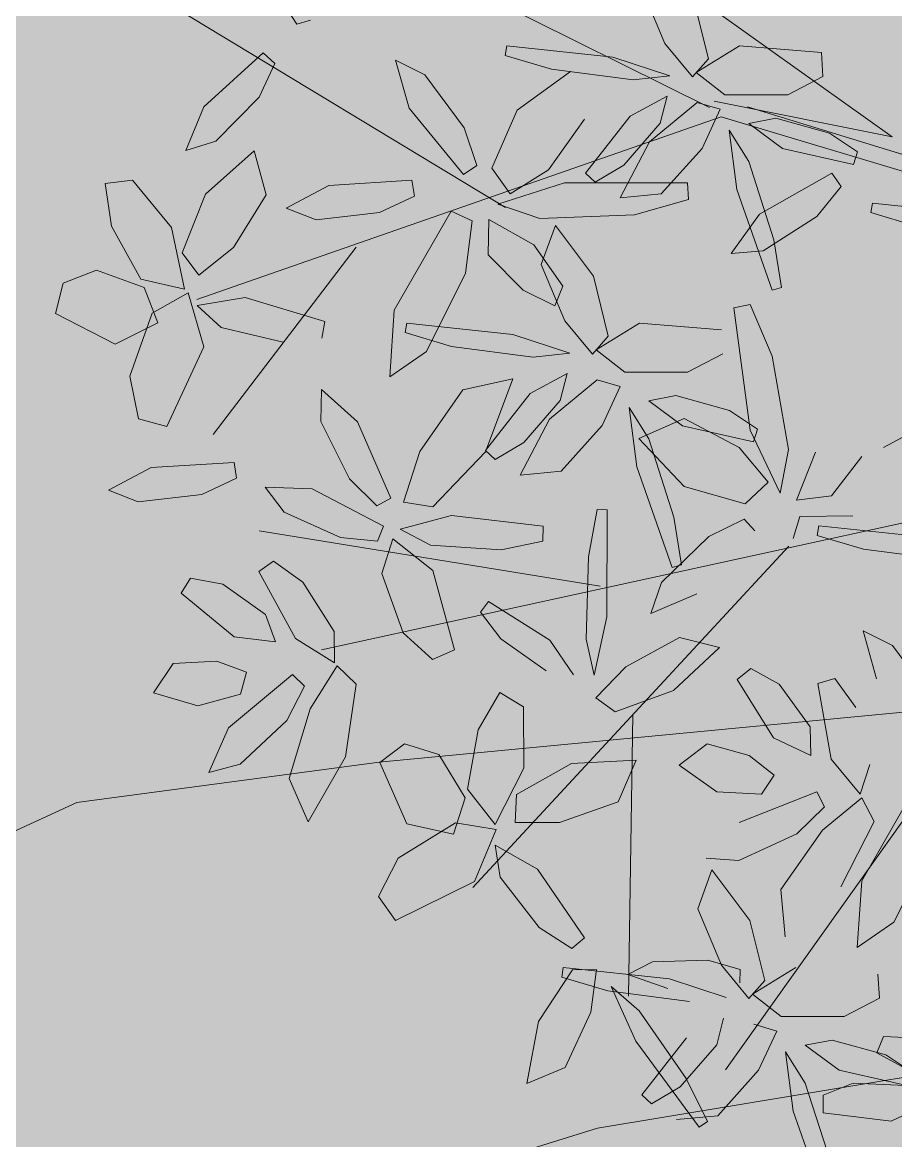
# Model space of a CAD drawing. Header units: inches. Extents: x 218980 to 233865, y 587194 to 599270.
# Drawn here: x 219147.16 to 219151.16, y 587361.03 to 587366.15 of the extents above; entities that cross this region are included whole.
import ezdxf

# ---------------------------------------------------------------- set-up
doc = ezdxf.new("R2010")
doc.units = ezdxf.units.IN
doc.header["$MEASUREMENT"] = 0
doc.linetypes.add('01', pattern=[0])
doc.layers.get('0').update_dxf_attribs({"lineweight": 0})
doc.layers.add('Minor Contour', color=250, linetype='Continuous', lineweight=0)
doc.layers.add('Proposed Urban Design', color=250, linetype='Continuous', lineweight=0)
doc.layers.add('Open Space Within Settlement Passive', color=7, linetype='01', lineweight=0, true_color=0xcbe279)

# ---------------------------------------------------------------- blocks, each defined once
blk = doc.blocks.new('tree2')
at = {"color": 44}
for p, q in [((325193.6755, 3048395.0805), (325196.3806, 3048393.1483)), ((325195.5435, 3048393.2831), (325193.4217, 3048394.3377)), ((325194.6093, 3048392.8247), (325193.1144, 3048393.7294)), ((325195.566, 3048393.3127), (325196.3806, 3048393.1483)), ((325195.7183, 3048393.2863), (325197.4506, 3048392.7547)), ((325195.5982, 3048393.241), (325193.1963, 3048392.4034)), ((325197.4447, 3048392.6847), (325195.5982, 3048393.241)), ((325193.9249, 3048392.643), (325193.2711, 3048391.7848)), ((325197.3163, 3048391.5736), (325193.7676, 3048390.7982)), ((325195.0431, 3048391.0902), (325193.4813, 3048391.3439)), ((325195.9072, 3048391.2736), (325194.4594, 3048389.7096)), ((325197.2803, 3048391.2113), (325195.6173, 3048388.8744)), ((325195.1933, 3048390.5024), (325195.173, 3048389.2128))]:
    blk.add_line(p, q, dxfattribs=at)
at = {"color": 60}
for p, q in [((325195.2317, 3048393.8348), (325195.3398, 3048393.576)), ((325193.6544, 3048393.6654), (325193.5737, 3048393.7872)), ((325195.5387, 3048393.5058), (325195.4704, 3048393.7813)), ((325193.717, 3048393.6834), (325193.6544, 3048393.6654)), ((325193.2272, 3048393.2855), (325193.4994, 3048393.534)), ((325193.4994, 3048393.534), (325193.5538, 3048393.4851)), ((325194.6151, 3048393.5663), (325194.6083, 3048393.5221)), ((325195.102, 3048393.5139), (325194.6151, 3048393.5663)), ((325195.3398, 3048393.576), (325195.4655, 3048393.4241)), ((325195.4823, 3048393.4436), (325195.6813, 3048393.5662)), ((325195.6813, 3048393.5662), (325196.0569, 3048393.5352)), ((325193.5538, 3048393.4851), (325193.4808, 3048393.3303)), ((325194.1064, 3048393.4997), (325194.1678, 3048393.2798)), ((325194.2407, 3048393.4326), (325194.1064, 3048393.4997)), ((325194.6083, 3048393.5221), (325194.8199, 3048393.4593)), ((325195.3626, 3048393.4287), (325195.102, 3048393.5139)), ((325195.4655, 3048393.4241), (325195.5387, 3048393.5058)), ((325194.4206, 3048393.1903), (325194.2407, 3048393.4326)), ((325194.6634, 3048393.2717), (325194.9078, 3048393.4475)), ((325194.8199, 3048393.4593), (325195.1937, 3048393.4094)), ((325195.614, 3048393.3419), (325195.4823, 3048393.4436)), ((325195.1937, 3048393.4094), (325195.3626, 3048393.4287)), ((325193.4808, 3048393.3303), (325193.2826, 3048393.1282)), ((325195.3503, 3048393.3344), (325195.1804, 3048393.2435)), ((325195.3187, 3048393.212), (325195.3503, 3048393.3344)), ((325195.9021, 3048393.3415), (325195.614, 3048393.3419)), ((325194.1678, 3048393.2798), (325194.418, 3048392.9769)), ((325195.4881, 3048393.3058), (325195.2689, 3048393.1256)), ((325195.5934, 3048393.2748), (325195.4881, 3048393.3058)), ((325194.5476, 3048393.005), (325194.6634, 3048393.2717)), ((325194.971, 3048393.2299), (325194.8067, 3048392.9975)), ((325195.1804, 3048393.2435), (325194.9756, 3048392.9824)), ((325195.5104, 3048393.096), (325195.5934, 3048393.2748)), ((325195.8481, 3048393.2336), (325195.7239, 3048393.2094)), ((325194.4784, 3048393.0181), (325194.4206, 3048393.1903)), ((325195.1513, 3048393.0197), (325195.3187, 3048393.212)), ((325195.7236, 3048393.0359), (325195.6335, 3048393.18)), ((325195.2689, 3048393.1256), (325195.1347, 3048392.8692)), ((325195.3232, 3048392.8871), (325195.5104, 3048393.096)), ((325194.418, 3048392.9769), (325194.4784, 3048393.0181)), ((325194.6315, 3048392.887), (325194.5476, 3048393.005)), ((325194.8067, 3048392.9975), (325194.6315, 3048392.887)), ((325194.9756, 3048392.9824), (325195.02, 3048392.9405)), ((325195.02, 3048392.9405), (325195.1513, 3048393.0197)), ((325193.6051, 3048392.8218), (325193.8009, 3048392.9265)), ((325193.8009, 3048392.9265), (325194.1811, 3048392.9495)), ((325194.1811, 3048392.9495), (325194.1924, 3048392.8772)), ((325194.5739, 3048392.8396), (325194.8792, 3048392.9379)), ((325194.8792, 3048392.9379), (325195.4433, 3048392.9381)), ((325195.4433, 3048392.9381), (325195.4486, 3048392.861)), ((325194.1924, 3048392.8772), (325194.0327, 3048392.8024)), ((325195.1347, 3048392.8692), (325195.3232, 3048392.8871)), ((325194.7674, 3048392.7754), (325194.5739, 3048392.8396)), ((325195.4486, 3048392.861), (325195.2012, 3048392.792)), ((325194.0327, 3048392.8024), (325193.742, 3048392.7692)), ((325194.1004, 3048392.3547), (325194.3603, 3048392.8078)), ((325194.3603, 3048392.8078), (325194.4568, 3048392.7646)), ((325194.5329, 3048392.77), (325194.5303, 3048392.608)), ((325194.7391, 3048392.6541), (325194.5329, 3048392.77)), ((325195.2012, 3048392.792), (325194.7674, 3048392.7754)), ((325194.4568, 3048392.7646), (325194.427, 3048392.5236)), ((325194.8385, 3048392.7422), (325194.7735, 3048392.5644)), ((325195.0123, 3048392.5108), (325194.8385, 3048392.7422)), ((325194.8723, 3048392.4654), (325194.7391, 3048392.6541)), ((325194.5303, 3048392.608), (325194.691, 3048392.4468)), ((325194.7735, 3048392.5644), (325194.8817, 3048392.3055)), ((325194.427, 3048392.5236), (325194.2473, 3048392.165)), ((325194.8358, 3048392.3751), (325194.8723, 3048392.4654)), ((325194.691, 3048392.4468), (325194.8358, 3048392.3751)), ((325194.6439, 3048392.2434), (325194.157, 3048392.2958)), ((325194.9045, 3048392.1582), (325194.6439, 3048392.2434)), ((325194.7356, 3048392.139), (325194.9045, 3048392.1582)), ((325194.8922, 3048392.064), (325194.7223, 3048391.973))]:
    blk.add_line(p, q, dxfattribs=at)
at = {"color": 62}
for p, q in [((325196.0569, 3048393.5352), (325196.0638, 3048393.4256)), ((325196.0638, 3048393.4256), (325195.9021, 3048393.3415)), ((325193.146, 3048393.0857), (325193.2272, 3048393.2855)), ((325196.0937, 3048393.1652), (325195.8481, 3048393.2336)), ((325195.6335, 3048393.18), (325195.6687, 3048392.9081)), ((325195.7239, 3048393.2094), (325195.8791, 3048393.0952)), ((325193.2826, 3048393.1282), (325193.146, 3048393.0857)), ((325196.2216, 3048393.0808), (325196.0937, 3048393.1652)), ((325193.2359, 3048392.8867), (325193.4579, 3048393.084)), ((325193.4579, 3048393.084), (325193.5134, 3048392.8835)), ((325195.8791, 3048393.0952), (325196.2029, 3048393.0227)), ((325196.2029, 3048393.0227), (325196.2216, 3048393.0808)), ((325195.8394, 3048392.6769), (325195.7236, 3048393.0359)), ((325195.7736, 3048392.7938), (325196.1049, 3048392.9816)), ((325196.1049, 3048392.9816), (325196.1469, 3048392.9217)), ((325192.7757, 3048392.9347), (325192.9013, 3048392.9509)), ((325192.8054, 3048392.739), (325192.7757, 3048392.9347)), ((325192.9013, 3048392.9509), (325193.0795, 3048392.7334)), ((325196.1469, 3048392.9217), (325196.0363, 3048392.7842)), ((325193.1294, 3048392.6178), (325193.2359, 3048392.8867)), ((325193.5134, 3048392.8835), (325193.3633, 3048392.6416)), ((325195.6687, 3048392.9081), (325195.8309, 3048392.446)), ((325193.742, 3048392.7692), (325193.6051, 3048392.8218)), ((325196.2901, 3048392.8456), (325196.2833, 3048392.8015)), ((325196.777, 3048392.7933), (325196.2901, 3048392.8456)), ((325195.6438, 3048392.6136), (325195.7736, 3048392.7938)), ((325196.0363, 3048392.7842), (325195.7899, 3048392.6266)), ((325196.2833, 3048392.8015), (325196.4948, 3048392.7386)), ((325192.9387, 3048392.4968), (325192.8054, 3048392.739)), ((325193.0795, 3048392.7334), (325193.1388, 3048392.4505)), ((325195.8737, 3048392.4589), (325195.8394, 3048392.6769)), ((325193.2044, 3048392.515), (325193.1294, 3048392.6178)), ((325193.3633, 3048392.6416), (325193.2044, 3048392.515)), ((325195.7899, 3048392.6266), (325195.6438, 3048392.6136)), ((325192.5834, 3048392.4783), (325192.7366, 3048392.5385)), ((325192.7366, 3048392.5385), (325192.9547, 3048392.459)), ((325195.0806, 3048392.2353), (325195.0123, 3048392.5108)), ((325192.5486, 3048392.3402), (325192.5834, 3048392.4783)), ((325193.1388, 3048392.4505), (325192.9387, 3048392.4968)), ((325192.9547, 3048392.459), (325193.0174, 3048392.2964)), ((325195.8309, 3048392.446), (325195.8737, 3048392.4589)), ((325192.9917, 3048392.3415), (325193.1563, 3048392.4344)), ((325193.1563, 3048392.4344), (325193.2276, 3048392.187)), ((325193.1972, 3048392.3761), (325193.4177, 3048392.412)), ((325193.4177, 3048392.412), (325193.7826, 3048392.3021)), ((325193.3072, 3048392.276), (325193.1972, 3048392.3761)), ((325195.6548, 3048392.3647), (325195.7305, 3048392.3801)), ((325195.7299, 3048391.8055), (325195.6548, 3048392.3647)), ((325195.7305, 3048392.3801), (325195.8317, 3048392.144)), ((325192.822, 3048392.1987), (325192.5486, 3048392.3402)), ((325192.8889, 3048392.052), (325192.9917, 3048392.3415)), ((325194.0797, 3048392.0491), (325194.1004, 3048392.3547)), ((325194.8817, 3048392.3055), (325195.0074, 3048392.1536)), ((325193.0174, 3048392.2964), (325192.822, 3048392.1987)), ((325193.5917, 3048392.2076), (325193.3072, 3048392.276)), ((325193.7826, 3048392.3021), (325193.7679, 3048392.2263)), ((325194.157, 3048392.2958), (325194.1502, 3048392.2517)), ((325195.0242, 3048392.1732), (325195.2232, 3048392.2957)), ((325195.2232, 3048392.2957), (325195.5988, 3048392.2648)), ((325194.1502, 3048392.2517), (325194.3617, 3048392.1888)), ((325195.0074, 3048392.1536), (325195.0806, 3048392.2353)), ((325193.2276, 3048392.187), (325193.0584, 3048391.8214)), ((325194.2473, 3048392.165), (325194.0797, 3048392.0491)), ((325194.3617, 3048392.1888), (325194.7356, 3048392.139)), ((325195.1559, 3048392.0714), (325195.0242, 3048392.1732)), ((325195.6057, 3048392.1551), (325195.444, 3048392.071)), ((325195.8317, 3048392.144), (325195.9058, 3048391.7163)), ((325192.9289, 3048391.8569), (325192.8889, 3048392.052)), ((325194.8605, 3048391.9415), (325194.8922, 3048392.064)), ((325195.444, 3048392.071), (325195.1559, 3048392.0714)), ((325194.6428, 3048392.0403), (325194.4143, 3048391.9905)), ((325194.5175, 3048391.7063), (325194.6428, 3048392.0403)), ((325195.03, 3048392.0354), (325194.8108, 3048391.8551)), ((325195.1353, 3048392.0044), (325195.03, 3048392.0354)), ((325195.0523, 3048391.8256), (325195.1353, 3048392.0044)), ((325193.764, 3048391.8441), (325193.7665, 3048391.9907)), ((325193.7665, 3048391.9907), (325193.932, 3048391.8426)), ((325194.4143, 3048391.9905), (325194.2168, 3048391.7068)), ((325194.7223, 3048391.973), (325194.5175, 3048391.7119)), ((325195.3899, 3048391.9631), (325195.2658, 3048391.939)), ((325195.6355, 3048391.8947), (325195.3899, 3048391.9631)), ((325194.6931, 3048391.7492), (325194.8605, 3048391.9415)), ((325195.1754, 3048391.9095), (325195.2106, 3048391.6376)), ((325195.2654, 3048391.7654), (325195.1754, 3048391.9095)), ((325195.2658, 3048391.939), (325195.421, 3048391.8248)), ((325195.7635, 3048391.8103), (325195.6355, 3048391.8947)), ((325193.0584, 3048391.8214), (325192.9289, 3048391.8569)), ((325193.8947, 3048391.5823), (325193.764, 3048391.8441)), ((325194.8108, 3048391.8551), (325194.6766, 3048391.5987)), ((325195.221, 3048391.7663), (325195.4283, 3048391.8578)), ((325195.4283, 3048391.8578), (325195.6804, 3048391.7257)), ((325193.932, 3048391.8426), (325194.0838, 3048391.4933)), ((325194.8651, 3048391.6166), (325195.0523, 3048391.8256)), ((325195.421, 3048391.8248), (325195.7448, 3048391.7522)), ((325195.7448, 3048391.7522), (325195.7635, 3048391.8103)), ((325196.3404, 3048391.7256), (325196.5362, 3048391.8303)), ((325194.5619, 3048391.67), (325194.6931, 3048391.7492)), ((325195.4277, 3048391.5474), (325195.221, 3048391.7663)), ((325195.3813, 3048391.4064), (325195.2654, 3048391.7654)), ((325194.2168, 3048391.7068), (325194.1424, 3048391.4754)), ((325194.2762, 3048391.453), (325194.5175, 3048391.7063)), ((325194.5175, 3048391.7119), (325194.5619, 3048391.67)), ((325192.9864, 3048391.6344), (325193.3666, 3048391.6574)), ((325193.3666, 3048391.6574), (325193.3779, 3048391.5851)), ((325192.7906, 3048391.5297), (325192.9864, 3048391.6344)), ((325194.6766, 3048391.5987), (325194.8651, 3048391.6166)), ((325195.2106, 3048391.6376), (325195.3728, 3048391.1756)), ((325193.3779, 3048391.5851), (325193.2182, 3048391.5103)), ((325193.5089, 3048391.5436), (325193.7244, 3048391.5357)), ((325193.5957, 3048391.4298), (325193.5089, 3048391.5436)), ((325194.0198, 3048391.4579), (325193.8947, 3048391.5823)), ((325195.7074, 3048391.4679), (325195.4277, 3048391.5474)), ((325192.9275, 3048391.4771), (325192.7906, 3048391.5297)), ((325193.2182, 3048391.5103), (325192.9275, 3048391.4771)), ((325194.0838, 3048391.4933), (325194.0198, 3048391.4579)), ((325194.1424, 3048391.4754), (325194.2762, 3048391.453)), ((325195.03, 3048391.4418), (325194.9897, 3048391.2248)), ((325195.0746, 3048391.4397), (325195.03, 3048391.4418)), ((325195.0738, 3048390.9501), (325195.0746, 3048391.4397)), ((325194.1268, 3048391.3518), (325194.3621, 3048391.4133)), ((325194.3621, 3048391.4133), (325194.7824, 3048391.3655)), ((325195.4156, 3048391.1884), (325195.3813, 3048391.4064)), ((325194.2658, 3048391.2783), (325194.1268, 3048391.3518)), ((325194.7824, 3048391.3655), (325194.7802, 3048391.2965)), ((325194.7802, 3048391.2965), (325194.5903, 3048391.2562)), ((325195.5406, 3048391.3175), (325195.3243, 3048391.107)), ((325194.5903, 3048391.2562), (325194.2658, 3048391.2783)), ((325194.9897, 3048391.2248), (325194.9796, 3048390.8478)), ((325195.3728, 3048391.1756), (325195.4156, 3048391.1884)), ((325193.1239, 3048391.0582), (325193.1672, 3048391.1271)), ((325193.1672, 3048391.1271), (325193.3143, 3048391.0993)), ((325195.3243, 3048391.107), (325195.2756, 3048390.965)), ((325194.8131, 3048390.8435), (325194.5319, 3048391.0197)), ((325195.0165, 3048390.6819), (325195.0738, 3048390.9501)), ((325194.9796, 3048390.8478), (325195.0165, 3048390.6819)), ((325192.9969, 3048390.6016), (325193.0882, 3048390.7356))]:
    blk.add_line(p, q, dxfattribs=at)
at = {"color": 64}
for p, q in [((325195.8678, 3048391.516), (325195.7299, 3048391.8055)), ((325195.6804, 3048391.7257), (325195.8132, 3048391.5668)), ((325195.9058, 3048391.7163), (325195.8678, 3048391.516)), ((325196.0297, 3048391.7044), (325195.9423, 3048391.4846)), ((325196.1032, 3048391.5035), (325196.2416, 3048391.6842)), ((325195.8132, 3048391.5668), (325195.7074, 3048391.4679)), ((325193.7244, 3048391.5357), (325194.0512, 3048391.3651)), ((325195.9423, 3048391.4846), (325196.1032, 3048391.5035)), ((325193.8534, 3048391.3128), (325193.5957, 3048391.4298)), ((325195.7035, 3048391.3977), (325195.5406, 3048391.3175)), ((325195.7524, 3048391.3432), (325195.7035, 3048391.3977)), ((325195.9277, 3048391.3085), (325195.9577, 3048391.4099)), ((325195.9577, 3048391.4099), (325196.2005, 3048391.4123)), ((325194.0512, 3048391.3651), (325194.0238, 3048391.2972)), ((325196.0442, 3048391.3672), (325196.0375, 3048391.323)), ((325196.5311, 3048391.3148), (325196.0442, 3048391.3672)), ((325194.0238, 3048391.2972), (325193.8534, 3048391.3128)), ((325194.043, 3048391.1478), (325194.0935, 3048391.3064)), ((325194.0935, 3048391.3064), (325194.2768, 3048391.1614)), ((325196.0375, 3048391.323), (325196.249, 3048391.2602)), ((325196.249, 3048391.2602), (325196.6229, 3048391.2103)), ((325193.4799, 3048391.158), (325193.5464, 3048391.205)), ((325193.5464, 3048391.205), (325193.6809, 3048391.1093)), ((325193.6482, 3048390.8501), (325193.4799, 3048391.158)), ((325194.1413, 3048390.877), (325194.043, 3048391.1478)), ((325194.2768, 3048391.1614), (325194.3764, 3048390.7979)), ((325193.3143, 3048391.0993), (325193.5104, 3048390.9598)), ((325193.6809, 3048391.1093), (325193.8249, 3048390.8819)), ((325193.3663, 3048390.8582), (325193.1239, 3048391.0582)), ((325195.2756, 3048390.965), (325195.4855, 3048391.055)), ((325194.5319, 3048391.0197), (325194.4949, 3048390.9711)), ((325193.5104, 3048390.9598), (325193.5555, 3048390.8354)), ((325194.4949, 3048390.9711), (325194.5875, 3048390.849)), ((325193.8249, 3048390.8819), (325193.8259, 3048390.7396)), ((325194.2758, 3048390.7539), (325194.1413, 3048390.877)), ((325196.2475, 3048390.8852), (325196.3089, 3048390.6653)), ((325196.3818, 3048390.8181), (325196.2475, 3048390.8852)), ((325193.5555, 3048390.8354), (325193.3663, 3048390.8582)), ((325193.8259, 3048390.7396), (325193.6482, 3048390.8501)), ((325194.5875, 3048390.849), (325194.7964, 3048390.7028)), ((325194.9215, 3048390.6842), (325194.8131, 3048390.8435)), ((325195.4066, 3048390.8549), (325195.1606, 3048390.7201)), ((325195.5904, 3048390.809), (325195.4066, 3048390.8549)), ((325194.3764, 3048390.7979), (325194.2758, 3048390.7539)), ((325195.3785, 3048390.6119), (325195.5904, 3048390.809)), ((325196.5617, 3048390.5758), (325196.3818, 3048390.8181)), ((325193.0882, 3048390.7356), (325193.287, 3048390.7469)), ((325193.287, 3048390.7469), (325193.424, 3048390.6971)), ((325193.7142, 3048390.5289), (325193.8384, 3048390.7258)), ((325193.8384, 3048390.7258), (325193.9262, 3048390.6412)), ((325195.1606, 3048390.7201), (325195.0228, 3048390.5791)), ((325193.3412, 3048390.4413), (325193.6333, 3048390.6861)), ((325193.424, 3048390.6971), (325193.3962, 3048390.5963)), ((325193.6333, 3048390.6861), (325193.6886, 3048390.6322)), ((325195.6702, 3048390.6623), (325195.7332, 3048390.7139)), ((325195.7332, 3048390.7139), (325195.8637, 3048390.6408)), ((325196.0395, 3048390.6439), (325196.1174, 3048390.6673)), ((325196.1174, 3048390.6673), (325196.2146, 3048390.5339)), ((325193.6886, 3048390.6322), (325193.6075, 3048390.4746)), ((325193.9262, 3048390.6412), (325193.8762, 3048390.3082)), ((325195.8365, 3048390.3957), (325195.6702, 3048390.6623)), ((325195.8637, 3048390.6408), (325196.0054, 3048390.4463)), ((325196.1013, 3048390.2985), (325196.0395, 3048390.6439)), ((325193.1998, 3048390.542), (325192.9969, 3048390.6016)), ((325193.3962, 3048390.5963), (325193.1998, 3048390.542)), ((325194.4839, 3048390.4327), (325194.5834, 3048390.6039)), ((325194.5834, 3048390.6039), (325194.6915, 3048390.5377)), ((325195.0228, 3048390.5791), (325195.1118, 3048390.5149)), ((325195.1118, 3048390.5149), (325195.3785, 3048390.6119)), ((325193.619, 3048390.2094), (325193.7142, 3048390.5289)), ((325194.6915, 3048390.5377), (325194.6941, 3048390.2566)), ((325193.6075, 3048390.4746), (325193.3942, 3048390.2744)), ((325193.2502, 3048390.2373), (325193.3412, 3048390.4413)), ((325194.4361, 3048390.1604), (325194.4839, 3048390.4327)), ((325196.0054, 3048390.4463), (325196.0087, 3048390.314)), ((325194.034, 3048390.2828), (325194.1476, 3048390.3687)), ((325194.1476, 3048390.3687), (325194.3047, 3048390.3196)), ((325195.4048, 3048390.2697), (325195.5339, 3048390.3677)), ((325195.5339, 3048390.3677), (325195.726, 3048390.3153)), ((325196.0087, 3048390.314), (325195.8365, 3048390.3957)), ((325193.8762, 3048390.3082), (325193.7065, 3048390.0109)), ((325194.3047, 3048390.3196), (325194.4249, 3048390.1209)), ((325195.726, 3048390.3153), (325195.8401, 3048390.2247)), ((325193.3942, 3048390.2744), (325193.2502, 3048390.2373)), ((325194.1583, 3048390.0012), (325194.034, 3048390.2828)), ((325194.6941, 3048390.2566), (325194.5629, 3048389.999)), ((325194.6605, 3048390.1353), (325194.912, 3048390.2781)), ((325194.912, 3048390.2781), (325195.2086, 3048390.2928)), ((325195.2086, 3048390.2928), (325195.1262, 3048390.1017)), ((325195.5782, 3048390.1487), (325195.4048, 3048390.2697)), ((325196.2347, 3048390.1373), (325196.1013, 3048390.2985)), ((325196.2789, 3048390.2726), (325196.2347, 3048390.1373)), ((325193.7065, 3048390.0109), (325193.619, 3048390.2094)), ((325195.8401, 3048390.2247), (325195.7817, 3048390.1379)), ((325194.5629, 3048389.999), (325194.4361, 3048390.1604)), ((325196.2415, 3048389.7402), (325196.5014, 3048390.1933)), ((325194.4249, 3048390.1209), (325194.3718, 3048389.9549)), ((325194.6545, 3048390.0082), (325194.6605, 3048390.1353)), ((325195.1262, 3048390.1017), (325194.8577, 3048390.0073)), ((325195.7817, 3048390.1379), (325195.5782, 3048390.1487)), ((325195.6804, 3048390.0084), (325196.0351, 3048390.1478)), ((325196.0351, 3048390.1478), (325196.0704, 3048390.0791)), ((325196.0619, 3048389.973), (325196.2422, 3048390.1203)), ((325196.2422, 3048390.1203), (325196.2986, 3048390.0121)), ((325196.0704, 3048390.0791), (325195.9435, 3048389.9554)), ((325194.1186, 3048389.845), (325194.38, 3048390.0062)), ((325194.3718, 3048389.9549), (325194.1583, 3048390.0012)), ((325194.38, 3048390.0062), (325194.5666, 3048389.9755)), ((325194.8577, 3048390.0073), (325194.6545, 3048390.0082)), ((325196.2986, 3048390.0121), (325196.1454, 3048389.7123)), ((325194.5666, 3048389.9755), (325194.4671, 3048389.7379)), ((325195.9435, 3048389.9554), (325195.6777, 3048389.8332)), ((325195.8701, 3048389.7003), (325196.0619, 3048389.973)), ((325194.5619, 3048389.9044), (325194.7562, 3048389.7942)), ((325194.5849, 3048389.7575), (325194.5619, 3048389.9044)), ((325194.0275, 3048389.6679), (325194.1186, 3048389.845)), ((325195.6777, 3048389.8332), (325195.5293, 3048389.8437)), ((325195.5552, 3048389.7903), (325195.4902, 3048389.6124)), ((325195.7289, 3048389.5589), (325195.5552, 3048389.7903)), ((325194.4671, 3048389.7379), (325194.1061, 3048389.5591)), ((325194.1061, 3048389.5591), (325194.0275, 3048389.6679))]:
    blk.add_line(p, q, dxfattribs=at)
at = {"color": 66}
for p, q in [((325196.568, 3048389.9091), (325196.3884, 3048389.5505)), ((325194.7562, 3048389.7942), (325194.9718, 3048389.48)), ((325194.7637, 3048389.5259), (325194.5849, 3048389.7575)), ((325196.2208, 3048389.4346), (325196.2415, 3048389.7402)), ((325195.4902, 3048389.6124), (325195.5983, 3048389.3536)), ((325196.3884, 3048389.5505), (325196.2208, 3048389.4346)), ((325194.9128, 3048389.4301), (325194.7637, 3048389.5259)), ((325194.9718, 3048389.48), (325194.9128, 3048389.4301)), ((325194.917, 3048389.3334), (325194.7603, 3048389.0967)), ((325194.8737, 3048389.3439), (325194.8669, 3048389.2997)), ((325195.3605, 3048389.2915), (325194.8737, 3048389.3439)), ((325195.0267, 3048389.3347), (325194.917, 3048389.3334)), ((325194.9999, 3048389.1394), (325195.0267, 3048389.3347)), ((325195.2822, 3048389.3701), (325195.1707, 3048389.3106)), ((325195.5371, 3048389.3769), (325195.2822, 3048389.3701)), ((325195.6842, 3048389.3338), (325195.5371, 3048389.3769)), ((325194.8669, 3048389.2997), (325195.0784, 3048389.2368)), ((325195.1707, 3048389.3106), (325195.3526, 3048389.247)), ((325196.3155, 3048389.3128), (325196.3224, 3048389.2032)), ((325195.0784, 3048389.2368), (325195.4523, 3048389.187)), ((325195.0929, 3048389.2559), (325195.2064, 3048389.0063)), ((325195.2213, 3048389.1445), (325195.0929, 3048389.2559)), ((325194.8824, 3048388.8847), (325194.9999, 3048389.1394)), ((325194.7603, 3048389.0967), (325194.7074, 3048388.8122)), ((325195.439, 3048389.021), (325195.2342, 3048388.76)), ((325194.7074, 3048388.8122), (325194.8824, 3048388.8847))]:
    blk.add_line(p, q, dxfattribs=at)
at = {"color": 68}
for p, q in [((325195.8901, 3048389.4842), (325195.8701, 3048389.7003)), ((325195.7973, 3048389.2834), (325195.7289, 3048389.5589)), ((325195.5983, 3048389.3536), (325195.724, 3048389.2017)), ((325195.6834, 3048389.2728), (325195.6842, 3048389.3338)), ((325195.7409, 3048389.2212), (325195.9398, 3048389.3438)), ((325195.6211, 3048389.2063), (325195.3605, 3048389.2915)), ((325195.724, 3048389.2017), (325195.7973, 3048389.2834)), ((325195.8725, 3048389.1194), (325195.7409, 3048389.2212)), ((325196.3224, 3048389.2032), (325196.1606, 3048389.1191)), ((325195.4375, 3048388.8355), (325195.2213, 3048389.1445)), ((325195.5772, 3048388.9896), (325195.6088, 3048389.112)), ((325195.8519, 3048389.0524), (325195.7467, 3048389.0834)), ((325196.1606, 3048389.1191), (325195.8725, 3048389.1194)), ((325195.7689, 3048388.8736), (325195.8519, 3048389.0524)), ((325196.3108, 3048388.9527), (325196.3415, 3048389.028)), ((325196.3415, 3048389.028), (325196.5064, 3048389.0199)), ((325195.2064, 3048389.0063), (325195.4972, 3048388.6123)), ((325195.4098, 3048388.7973), (325195.5772, 3048388.9896)), ((325196.1066, 3048389.0112), (325195.9825, 3048388.987)), ((325195.9825, 3048388.987), (325196.1377, 3048388.8728)), ((325196.3522, 3048388.9428), (325196.1066, 3048389.0112)), ((325195.8921, 3048388.9576), (325195.9273, 3048388.6856)), ((325195.9821, 3048388.8134), (325195.8921, 3048388.9576)), ((325196.6184, 3048388.7838), (325196.3108, 3048388.9527)), ((325196.4802, 3048388.8584), (325196.3522, 3048388.9428)), ((325195.5818, 3048388.6646), (325195.7689, 3048388.8736)), ((325196.1377, 3048388.8728), (325196.4614, 3048388.8003)), ((325195.5343, 3048388.6372), (325195.4375, 3048388.8355)), ((325195.2786, 3048388.7181), (325195.4098, 3048388.7973)), ((325196.098, 3048388.4545), (325195.9821, 3048388.8134)), ((325196.0639, 3048388.7583), (325196.2028, 3048388.814)), ((325196.2028, 3048388.814), (325196.4431, 3048388.8021)), ((325195.2342, 3048388.76), (325195.2786, 3048388.7181)), ((325196.0645, 3048388.677), (325196.0639, 3048388.7583)), ((325196.5482, 3048388.7215), (325196.3764, 3048388.6389)), ((325195.9273, 3048388.6856), (325196.0895, 3048388.2236)), ((325196.3764, 3048388.6389), (325196.0645, 3048388.677)), ((325195.3932, 3048388.6468), (325195.5818, 3048388.6646)), ((325195.4972, 3048388.6123), (325195.5343, 3048388.6372))]:
    blk.add_line(p, q, dxfattribs=at)

msp = doc.modelspace()

# ---------------------------------------------------------------- hatches: boundary and pattern name
at = {"layer": 'Open Space Within Settlement Passive'}
h = msp.add_hatch(color=256, dxfattribs=at)
h.dxf.hatch_style = 1
edge = h.paths.add_edge_path()
edge.add_line((219140.1813, 587431.4932), (219143.0784, 587435.3559))
edge.add_line((219143.0784, 587435.3559), (219151.218, 587438.253))
edge.add_line((219151.218, 587438.253), (219159.3576, 587437.5632))
edge.add_line((219159.3576, 587437.5632), (219166.2556, 587437.0114))
edge.add_line((219166.2556, 587437.0114), (219169.4286, 587436.1837))
edge.add_line((219169.4286, 587436.1837), (219170.8082, 587435.08))
edge.add_line((219170.8082, 587435.08), (219170.9462, 587433.5625))
edge.add_line((219170.9462, 587433.5625), (219170.1184, 587432.183))
edge.add_line((219170.1184, 587432.183), (219173.6324, 587427.9175))
edge.add_line((219173.6324, 587427.9175), (219176.1502, 587431.8983))
edge.add_line((219176.1502, 587431.8983), (219176.6111, 587433.0469))
edge.add_spline(control_points=[(219176.6111, 587433.0469), (219176.3613, 587433.1191), (219175.6676, 587433.3195), (219174.1382, 587433.4716), (219172.0815, 587434.0898), (219171.3911, 587437.305), (219165.4199, 587437.5801), (219159.6056, 587438.2803), (219153.4487, 587438.9147), (219148.6198, 587438.209), (219145.1139, 587436.5719), (219141.5704, 587435.7533), (219137.4173, 587435.9902), (219133.079, 587433.239), (219127.956, 587431.3273), (219123.2153, 587429.6453), (219119.0486, 587426.1485), (219118.4458, 587422.5345), (219118.2646, 587420.3876)], knot_values=[1.689723, 1.689723, 1.689723, 1.689723, 2.465795, 3.84489, 6.409217, 8.035211, 12.713169, 20.89333, 27.373534, 30.788262, 35.429791, 38.892399, 41.604678, 47.675557, 53.577853, 58.134193, 62.766609, 68.949421, 68.949421, 68.949421, 68.949421], degree=3, periodic=0)
edge.add_arc((219113.1803, 587420.797), 5.1008, 329.1527, 355.3962, ccw=False)
edge.add_spline(control_points=[(219117.5595, 587418.1816), (219117.311, 587417.9981), (219117.0592, 587417.8148), (219115.6155, 587416.7779), (219114.3612, 587415.9315), (219113.0734, 587415.1182)], knot_values=[62.991537, 62.991537, 62.991537, 62.991537, 63.687297, 63.687297, 66.933803, 66.933803, 66.933803, 66.933803], degree=3, periodic=0)
edge.add_line((219113.0734, 587415.1182), (219108.8316, 587410.2457))
edge.add_line((219108.8316, 587410.2457), (219121.3858, 587418.3851))
edge.add_line((219121.3858, 587418.3851), (219131.043, 587423.2135))
edge.add_line((219131.043, 587423.2135), (219134.492, 587425.6967))
edge.add_line((219134.492, 587425.6967), (219140.1813, 587431.4932))
h.paths.add_polyline_path([(219167.2951, 587417.8975), (219173.6324, 587427.9175), (219170.1184, 587432.183), (219163.4964, 587430.1136), (219154.9429, 587426.8027), (219154.529, 587426.8027), (219150.3903, 587423.0779), (219146.6654, 587418.9392), (219143.3543, 587412.5933), (219140.8711, 587407.7648), (219135.2147, 587395.7627), (219132.4555, 587386.1058), (219131.9037, 587381.6912), (219131.076, 587374.3796), (219131.076, 587366.6541), (219131.9848, 587356.7714), (219166.1553, 587359.2846), (219162.8952, 587373.5746), (219158.7677, 587371.9078, -0.088747), (219150.1499, 587370.0999), (219140.8439, 587369.823), (219139.516, 587379.6903), (219140.486, 587385.3884), (219147.8816, 587387.207), (219154.8229, 587390.2764), (219147.9853, 587398.8492), (219158.4472, 587408.2903)])

# ---------------------------------------------------------------- linework, layer by layer
at = {"layer": 'Minor Contour'}
for points in [[(219124.508, 587355.728), (219125.535, 587356.561), (219125.644, 587356.674), (219125.826, 587356.763), (219127.464, 587359.174), (219128.643, 587360.192), (219130.7366, 587360.6859), (219134.6553, 587359.6081), (219136.9967, 587359.6144), (219139.1424, 587360.0431), (219141.0151, 587360.7834), (219142.9267, 587361.3679), (219144.6823, 587361.7186), (219145.8917, 587361.8745), (219147.4133, 587362.5759), (219148.798, 587362.761), (219156.69, 587363.513), (219162.124, 587365.6168), (219164.736, 587366.993), (219169.597, 587368.796), (219178.138, 587371.271)], [(219178.569, 587370.087), (219170.963, 587367.883), (219167.7081, 587366.6097), (219165.9588, 587365.6516), (219163.758, 587364.1298), (219160.262, 587362.7208), (219157.9881, 587362.3277), (219155.8017, 587361.7162), (219154.1146, 587361.6894), (219152.9035, 587361.5963), (219151.0874, 587361.2978), (219149.7992, 587361.0834), (219147.4567, 587360.3558), (219145.467, 587360.083), (219141.7173, 587359.4196), (219140.0397, 587359.0299), (219137.6599, 587358.2506), (219135.3971, 587357.5102), (219133.8366, 587356.8867)]]:
    msp.add_lwpolyline(points, dxfattribs=at)

# ---------------------------------------------------------------- block references
at = {"layer": 'Proposed Urban Design'}
msp.add_blockref('tree2', (-106045.2323, -2461027.5237), dxfattribs=at)

doc.saveas('drawing.dxf')
